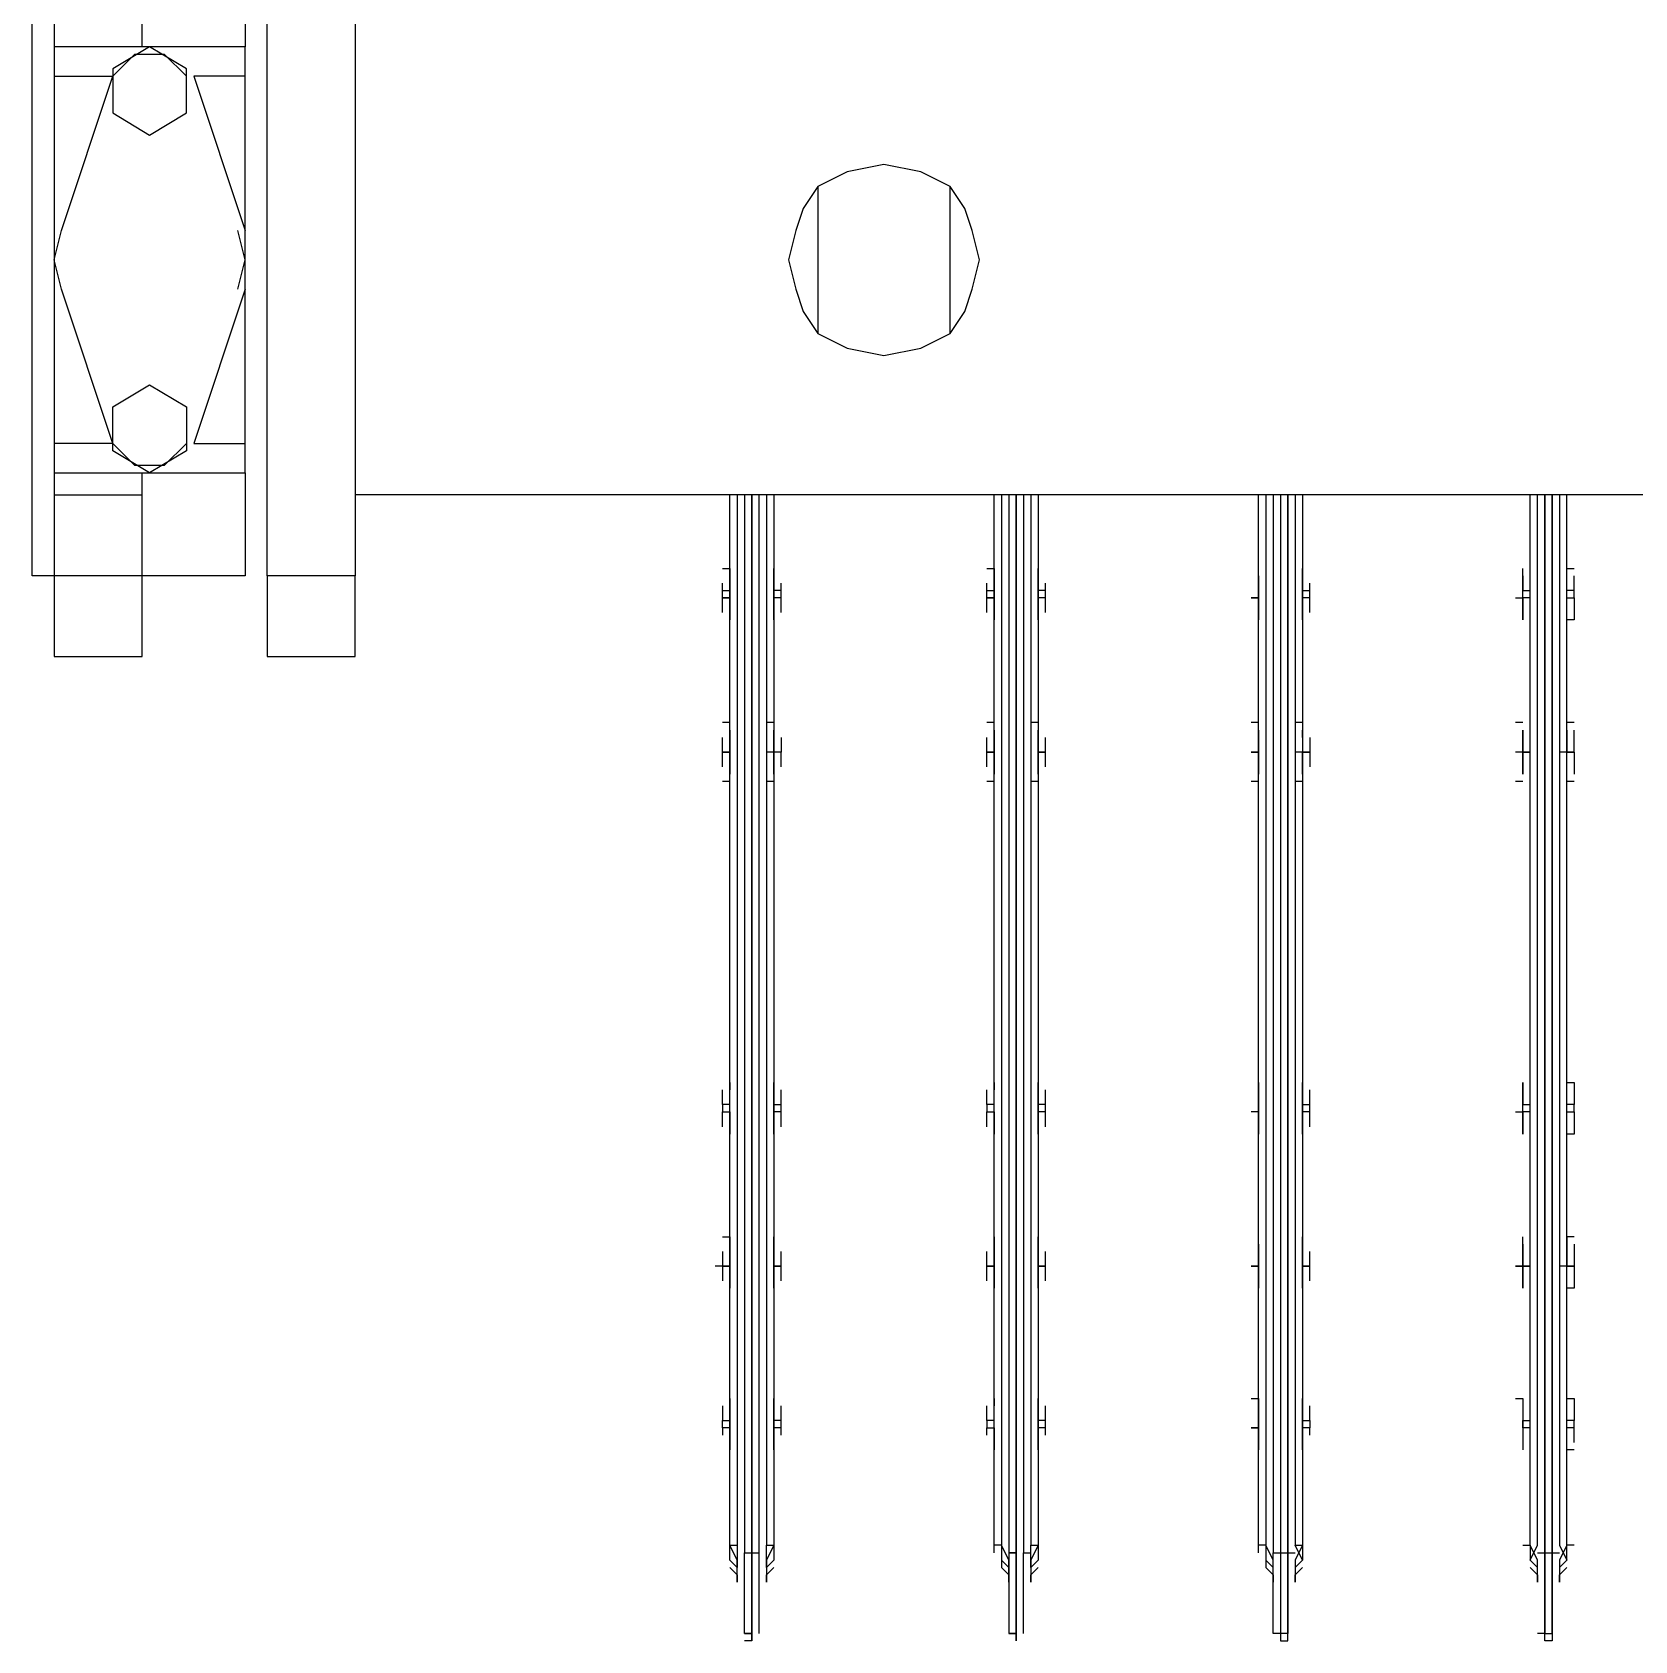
# Model space of a CAD drawing. Header units: metres. Extents: x 531689 to 532245, y 2673919 to 2674172.
# Drawn here: x 532025.8493 to 532026.1511, y 2674035.4394 to 2674035.7423 of the extents above; entities that cross this region are included whole.
import ezdxf

# ---------------------------------------------------------------- set-up
doc = ezdxf.new("R2010")
doc.units = ezdxf.units.M
doc.header["$MEASUREMENT"] = 0
doc.layers.add('IDT', color=7, linetype='Continuous')

# ---------------------------------------------------------------- blocks, each defined once
blk = doc.blocks.new('IDT')
at = {"layer": 'IDT', "color": 0, "lineweight": 25}
for p, q in [((14.7957, 14.80284), (14.7957, 14.81944)), ((14.7957, 14.81944), (14.79709, 14.81944)), ((14.79709, 14.81944), (14.79709, 14.80284)), ((14.84688, 14.81944), (14.8455, 14.81944)), ((14.8455, 14.81944), (14.8455, 14.80284)), ((14.84688, 14.80284), (14.84688, 14.81944)), ((14.89667, 14.81944), (14.89667, 14.80284)), ((14.89667, 14.80284), (14.89667, 14.81944)), ((14.94647, 14.80284), (14.94647, 14.81944)), ((14.94647, 14.81944), (14.94647, 14.80284)), ((14.94647, 14.81944), (14.94785, 14.81944)), ((14.79709, 14.81805), (14.7957, 14.81805)), ((14.7957, 14.81805), (14.7957, 14.80284)), ((14.79709, 14.80284), (14.79709, 14.81805)), ((14.79709, 14.81805), (14.79847, 14.81805)), ((14.8455, 14.80284), (14.8455, 14.81805)), ((14.8455, 14.81805), (14.84688, 14.81805)), ((14.84688, 14.81805), (14.84826, 14.81805)), ((14.84826, 14.81805), (14.84826, 14.80284)), ((14.89529, 14.81805), (14.89529, 14.80284)), ((14.89806, 14.81805), (14.89667, 14.81805)), ((14.89667, 14.81805), (14.89806, 14.81805)), ((14.89806, 14.80284), (14.89806, 14.81805)), ((14.94508, 14.81805), (14.94508, 14.80284)), ((14.94785, 14.81805), (14.94647, 14.81805)), ((14.94647, 14.81805), (14.94785, 14.81805)), ((14.94785, 14.81805), (14.94785, 14.80284)), ((14.79432, 14.80699), (14.79294, 14.8056)), ((14.79432, 14.80422), (14.79432, 14.80837)), ((14.79432, 14.80837), (14.79432, 14.80699)), ((14.79847, 14.80699), (14.79847, 14.80837)), ((14.79847, 14.80837), (14.79847, 14.80422)), ((14.79985, 14.8056), (14.79847, 14.80699)), ((14.84411, 14.80699), (14.84273, 14.8056)), ((14.84411, 14.80422), (14.84411, 14.80837)), ((14.84411, 14.80837), (14.84411, 14.80699)), ((14.84826, 14.80699), (14.84826, 14.80837)), ((14.84826, 14.80837), (14.84826, 14.80422)), ((14.84965, 14.8056), (14.84826, 14.80699)), ((14.89391, 14.80699), (14.89252, 14.8056)), ((14.89391, 14.80422), (14.89391, 14.80837)), ((14.89391, 14.80837), (14.89391, 14.80699)), ((14.89806, 14.80699), (14.89806, 14.80837)), ((14.89806, 14.80837), (14.89806, 14.80422)), ((14.89944, 14.8056), (14.89806, 14.80699)), ((14.9437, 14.80699), (14.94232, 14.8056)), ((14.9437, 14.80422), (14.9437, 14.80837)), ((14.9437, 14.80837), (14.9437, 14.80699)), ((14.94923, 14.80699), (14.94923, 14.80837)), ((14.94923, 14.80837), (14.94923, 14.80422)), ((14.95062, 14.8056), (14.94923, 14.80699)), ((14.79294, 14.80422), (14.79432, 14.8056)), ((14.79432, 14.8056), (14.79294, 14.80422)), ((14.79294, 14.80145), (14.79432, 14.80422)), ((14.79432, 14.80145), (14.79294, 14.80422)), ((14.79294, 14.80422), (14.79294, 14.80284)), ((14.79985, 14.80422), (14.79847, 14.8056)), ((14.79847, 14.8056), (14.79985, 14.80422)), ((14.79847, 14.80422), (14.79985, 14.80145)), ((14.79985, 14.80422), (14.79847, 14.80145)), ((14.79985, 14.80284), (14.79985, 14.80422)), ((14.84273, 14.80422), (14.84411, 14.8056)), ((14.84411, 14.8056), (14.84273, 14.80422)), ((14.84273, 14.80284), (14.84273, 14.80422)), ((14.84273, 14.80422), (14.84411, 14.80145)), ((14.84273, 14.80145), (14.84411, 14.80422)), ((14.84965, 14.80422), (14.84826, 14.8056)), ((14.84826, 14.80422), (14.84965, 14.80145)), ((14.84965, 14.80145), (14.84965, 14.8056)), ((14.84965, 14.80284), (14.84965, 14.80422)), ((14.89252, 14.80422), (14.89391, 14.8056)), ((14.89252, 14.80284), (14.89252, 14.80422)), ((14.89252, 14.80145), (14.89391, 14.80422)), ((14.89391, 14.8056), (14.89391, 14.80145)), ((14.89944, 14.80422), (14.89806, 14.8056)), ((14.89806, 14.80422), (14.89944, 14.80145)), ((14.89944, 14.80145), (14.89944, 14.8056)), ((14.89944, 14.80284), (14.89944, 14.80422)), ((14.94232, 14.80422), (14.9437, 14.8056)), ((14.94232, 14.80284), (14.94232, 14.80422)), ((14.94232, 14.80145), (14.9437, 14.80422)), ((14.9437, 14.8056), (14.9437, 14.80145)), ((14.94923, 14.80145), (14.94923, 14.8056)), ((14.94923, 14.8056), (14.95062, 14.80422)), ((14.94923, 14.80422), (14.95062, 14.80145)), ((14.95062, 14.80422), (14.95062, 14.80284)), ((14.79155, 14.80145), (14.79294, 14.80145)), ((14.79294, 14.80284), (14.79294, 14.80145)), ((14.79294, 14.80145), (14.79294, 14.60366)), ((14.7957, 14.80284), (14.79432, 14.80284)), ((14.79432, 14.60366), (14.79432, 14.80145)), ((14.7957, 14.80284), (14.7957, 14.60366)), ((14.7957, 14.60366), (14.7957, 14.80284)), ((14.79709, 14.80284), (14.7957, 14.80284)), ((14.79847, 14.80284), (14.79709, 14.80284)), ((14.79709, 14.80284), (14.79709, 14.60366)), ((14.79709, 14.60366), (14.79709, 14.80284)), ((14.79847, 14.80145), (14.79847, 14.60366)), ((14.79985, 14.80145), (14.79985, 14.80284)), ((14.79985, 14.80145), (14.79985, 14.60366)), ((14.80124, 14.80145), (14.79985, 14.80145)), ((14.84273, 14.80145), (14.84273, 14.80284)), ((14.84273, 14.60366), (14.84273, 14.80145)), ((14.84411, 14.80145), (14.84273, 14.80145)), ((14.8455, 14.80284), (14.84411, 14.80284)), ((14.84411, 14.60366), (14.84411, 14.80145)), ((14.8455, 14.80284), (14.8455, 14.60366)), ((14.8455, 14.60366), (14.8455, 14.80284)), ((14.84688, 14.80284), (14.8455, 14.80284)), ((14.84688, 14.60366), (14.84688, 14.80284)), ((14.84826, 14.80284), (14.84688, 14.80284)), ((14.84826, 14.60366), (14.84826, 14.80284)), ((14.84965, 14.60366), (14.84965, 14.80145)), ((14.84965, 14.80145), (14.85103, 14.80145)), ((14.85103, 14.80284), (14.85103, 14.80145)), ((14.85103, 14.80145), (14.85103, 14.60366)), ((14.89252, 14.80145), (14.89252, 14.80284)), ((14.89252, 14.60366), (14.89252, 14.80145)), ((14.89391, 14.80145), (14.89252, 14.80145)), ((14.89529, 14.80284), (14.89391, 14.80284)), ((14.89391, 14.60366), (14.89391, 14.80145)), ((14.89529, 14.60366), (14.89529, 14.80284)), ((14.89806, 14.80284), (14.89667, 14.80284)), ((14.89667, 14.80284), (14.89806, 14.80284)), ((14.89667, 14.60366), (14.89667, 14.80284)), ((14.89667, 14.80284), (14.89667, 14.60366)), ((14.89806, 14.60366), (14.89806, 14.80284)), ((14.89944, 14.60366), (14.89944, 14.80145)), ((14.89944, 14.80145), (14.90082, 14.80145)), ((14.90082, 14.80284), (14.90082, 14.80145)), ((14.90082, 14.80145), (14.90082, 14.60366)), ((14.94232, 14.80145), (14.94232, 14.80284)), ((14.94232, 14.60366), (14.94232, 14.80145)), ((14.9437, 14.80145), (14.94232, 14.80145)), ((14.9437, 14.60366), (14.9437, 14.80145)), ((14.94647, 14.80284), (14.94508, 14.80284)), ((14.94508, 14.80284), (14.94508, 14.60366)), ((14.94785, 14.80284), (14.94647, 14.80284)), ((14.94785, 14.80284), (14.94647, 14.80284)), ((14.94647, 14.80284), (14.94647, 14.60366)), ((14.94647, 14.60366), (14.94647, 14.80284)), ((14.94785, 14.60366), (14.94785, 14.80284)), ((14.95062, 14.80145), (14.94923, 14.80145)), ((14.94923, 14.60366), (14.94923, 14.80145)), ((14.95062, 14.80284), (14.95062, 14.80145)), ((14.95062, 14.80145), (14.95062, 14.60366)), ((14.79155, 14.78347), (14.79294, 14.78347)), ((14.79155, 14.78209), (14.79155, 14.78071)), ((14.79294, 14.78347), (14.79294, 14.77932)), ((14.80124, 14.77932), (14.80124, 14.78347)), ((14.80124, 14.78071), (14.80124, 14.78209)), ((14.84273, 14.78347), (14.84273, 14.77379)), ((14.84273, 14.78209), (14.84273, 14.78071)), ((14.85103, 14.77932), (14.85103, 14.78347)), ((14.85103, 14.78209), (14.85103, 14.78071)), ((14.89252, 14.78347), (14.89252, 14.77932)), ((14.89252, 14.78209), (14.89252, 14.78071)), ((14.90082, 14.77932), (14.90082, 14.78347)), ((14.90082, 14.78071), (14.90082, 14.78209)), ((14.94232, 14.78347), (14.94232, 14.77932)), ((14.94232, 14.78209), (14.94232, 14.78071)), ((14.95062, 14.77932), (14.95062, 14.78347)), ((14.95062, 14.78071), (14.95062, 14.78209)), ((14.79155, 14.78071), (14.79155, 14.77932)), ((14.79155, 14.77932), (14.79294, 14.77932)), ((14.79155, 14.77932), (14.79155, 14.77794)), ((14.79294, 14.77932), (14.79294, 14.77379)), ((14.79985, 14.77932), (14.80124, 14.77932)), ((14.80124, 14.77932), (14.80124, 14.78071)), ((14.80124, 14.77932), (14.80124, 14.77794)), ((14.80124, 14.77794), (14.80124, 14.77932)), ((14.84135, 14.78071), (14.84135, 14.77932)), ((14.84135, 14.77932), (14.84273, 14.77932)), ((14.84135, 14.77794), (14.84135, 14.77932)), ((14.85103, 14.78071), (14.85103, 14.77932)), ((14.85103, 14.77932), (14.85241, 14.77932)), ((14.85241, 14.77932), (14.85103, 14.77932)), ((14.85103, 14.77794), (14.85103, 14.77932)), ((14.85103, 14.77932), (14.85103, 14.77518)), ((14.89114, 14.78071), (14.89114, 14.77932)), ((14.89114, 14.77932), (14.89252, 14.77932)), ((14.89114, 14.77932), (14.89114, 14.77794)), ((14.89252, 14.77932), (14.89252, 14.77379)), ((14.90221, 14.77932), (14.90082, 14.77932)), ((14.90221, 14.77932), (14.90082, 14.77932)), ((14.90082, 14.77932), (14.90082, 14.77379)), ((14.90221, 14.78071), (14.90221, 14.77932)), ((14.90221, 14.77794), (14.90221, 14.77932)), ((14.94093, 14.78071), (14.94093, 14.77932)), ((14.94093, 14.77932), (14.94232, 14.77932)), ((14.94093, 14.77932), (14.94093, 14.77794)), ((14.94232, 14.77932), (14.94232, 14.77794)), ((14.95062, 14.77794), (14.95062, 14.77932)), ((14.95062, 14.77932), (14.952, 14.77932)), ((14.952, 14.77932), (14.952, 14.78071)), ((14.952, 14.77932), (14.952, 14.77794)), ((14.79155, 14.77518), (14.79155, 14.77794)), ((14.79155, 14.77794), (14.79294, 14.77794)), ((14.80124, 14.77794), (14.79985, 14.77794)), ((14.80124, 14.77379), (14.80124, 14.77794)), ((14.80124, 14.77518), (14.80124, 14.77794)), ((14.84135, 14.77794), (14.84135, 14.77518)), ((14.84273, 14.77794), (14.84135, 14.77794)), ((14.85103, 14.77379), (14.85103, 14.77794)), ((14.89114, 14.77794), (14.89252, 14.77794)), ((14.89114, 14.77794), (14.89114, 14.77518)), ((14.90082, 14.77794), (14.90221, 14.77794)), ((14.90221, 14.77794), (14.90221, 14.77518)), ((14.94093, 14.77794), (14.94232, 14.77794)), ((14.94093, 14.77794), (14.94093, 14.77518)), ((14.94232, 14.77794), (14.94232, 14.77379)), ((14.95062, 14.77379), (14.95062, 14.77794)), ((14.952, 14.77794), (14.95062, 14.77794)), ((14.952, 14.77518), (14.952, 14.77794)), ((14.79155, 14.77379), (14.79155, 14.77518)), ((14.79294, 14.77379), (14.79155, 14.77379)), ((14.80124, 14.77379), (14.80124, 14.77518)), ((14.80262, 14.77379), (14.80124, 14.77379)), ((14.84273, 14.77379), (14.84273, 14.77518)), ((14.85103, 14.77518), (14.85103, 14.77379)), ((14.85241, 14.77379), (14.85103, 14.77379)), ((14.89252, 14.77379), (14.89252, 14.77518)), ((14.90082, 14.77379), (14.90082, 14.77518)), ((14.94232, 14.77379), (14.94232, 14.77518)), ((14.95062, 14.77518), (14.95062, 14.77379)), ((14.79155, 14.75166), (14.79155, 14.75304)), ((14.79155, 14.75304), (14.79294, 14.75304)), ((14.79294, 14.75304), (14.79294, 14.7489)), ((14.80124, 14.7489), (14.80124, 14.75304)), ((14.80124, 14.75304), (14.80124, 14.75166)), ((14.84273, 14.75166), (14.84273, 14.75304)), ((14.84273, 14.75304), (14.84273, 14.7489)), ((14.85103, 14.7489), (14.85103, 14.75304)), ((14.85103, 14.75304), (14.85103, 14.75166)), ((14.89252, 14.75166), (14.89252, 14.75304)), ((14.89252, 14.75304), (14.89252, 14.7489)), ((14.90082, 14.7489), (14.90082, 14.75304)), ((14.90082, 14.75304), (14.90082, 14.75166)), ((14.94232, 14.75166), (14.94232, 14.75304)), ((14.94232, 14.75304), (14.94232, 14.7489)), ((14.95062, 14.7489), (14.95062, 14.75304)), ((14.95062, 14.75304), (14.95062, 14.75166)), ((14.79155, 14.7489), (14.79155, 14.75166)), ((14.79155, 14.74613), (14.79155, 14.7489)), ((14.79155, 14.7489), (14.79294, 14.7489)), ((14.79294, 14.7489), (14.79155, 14.7489)), ((14.79294, 14.7489), (14.79432, 14.7489)), ((14.79294, 14.74336), (14.79294, 14.7489)), ((14.80124, 14.7489), (14.79985, 14.7489)), ((14.79985, 14.7489), (14.80124, 14.7489)), ((14.80124, 14.75166), (14.80124, 14.7489)), ((14.80124, 14.74613), (14.80124, 14.7489)), ((14.80124, 14.7489), (14.80262, 14.7489)), ((14.80262, 14.7489), (14.80124, 14.7489)), ((14.80124, 14.7489), (14.80124, 14.74336)), ((14.84135, 14.75166), (14.84135, 14.7489)), ((14.84135, 14.7489), (14.84273, 14.7489)), ((14.84273, 14.7489), (14.84135, 14.7489)), ((14.84135, 14.7489), (14.84135, 14.74613)), ((14.84135, 14.7489), (14.84273, 14.7489)), ((14.84273, 14.7489), (14.84273, 14.74336)), ((14.85103, 14.75166), (14.85103, 14.7489)), ((14.85103, 14.74613), (14.85103, 14.7489)), ((14.85103, 14.7489), (14.85241, 14.7489)), ((14.85241, 14.7489), (14.85103, 14.7489)), ((14.85103, 14.7489), (14.85103, 14.74336)), ((14.89114, 14.75166), (14.89114, 14.7489)), ((14.89114, 14.7489), (14.89252, 14.7489)), ((14.89252, 14.7489), (14.89114, 14.7489)), ((14.89114, 14.7489), (14.89114, 14.74613)), ((14.89114, 14.7489), (14.89252, 14.7489)), ((14.89252, 14.7489), (14.89252, 14.74336)), ((14.90082, 14.74336), (14.90082, 14.7489)), ((14.90082, 14.7489), (14.90221, 14.7489)), ((14.90221, 14.7489), (14.90082, 14.7489)), ((14.90221, 14.7489), (14.90082, 14.7489)), ((14.90082, 14.7489), (14.90221, 14.7489)), ((14.90221, 14.75166), (14.90221, 14.7489)), ((14.90221, 14.7489), (14.90221, 14.74613)), ((14.94093, 14.75166), (14.94093, 14.7489)), ((14.94093, 14.7489), (14.94232, 14.7489)), ((14.94232, 14.7489), (14.94093, 14.7489)), ((14.94093, 14.7489), (14.94093, 14.74613)), ((14.94232, 14.7489), (14.94232, 14.74336)), ((14.952, 14.7489), (14.95062, 14.7489)), ((14.95062, 14.7489), (14.952, 14.7489)), ((14.952, 14.7489), (14.95062, 14.7489)), ((14.95062, 14.74336), (14.95062, 14.7489)), ((14.95062, 14.7489), (14.952, 14.7489)), ((14.952, 14.7489), (14.952, 14.75166)), ((14.952, 14.74613), (14.952, 14.7489)), ((14.952, 14.7489), (14.95338, 14.7489)), ((14.79155, 14.74475), (14.79155, 14.74613)), ((14.80124, 14.74475), (14.80124, 14.74613)), ((14.84273, 14.74613), (14.84273, 14.74475)), ((14.85103, 14.74475), (14.85103, 14.74613)), ((14.89252, 14.74613), (14.89252, 14.74475)), ((14.90082, 14.74475), (14.90082, 14.74613)), ((14.94232, 14.74613), (14.94232, 14.74475)), ((14.95062, 14.74475), (14.95062, 14.74613)), ((14.79155, 14.74336), (14.79294, 14.74336)), ((14.952, 14.74336), (14.95062, 14.74336)), ((14.79155, 14.72262), (14.79155, 14.724)), ((14.79155, 14.724), (14.79294, 14.724)), ((14.79155, 14.71985), (14.79155, 14.72262)), ((14.79294, 14.724), (14.79294, 14.71847)), ((14.80124, 14.71985), (14.80124, 14.724)), ((14.80124, 14.724), (14.80124, 14.72262)), ((14.80124, 14.72262), (14.80124, 14.71985)), ((14.84135, 14.72262), (14.84135, 14.71985)), ((14.84273, 14.72262), (14.84273, 14.724)), ((14.84273, 14.724), (14.84273, 14.71985)), ((14.85103, 14.724), (14.85103, 14.72262)), ((14.85103, 14.71985), (14.85103, 14.724)), ((14.85103, 14.72262), (14.85103, 14.71985)), ((14.89114, 14.72262), (14.89114, 14.71985)), ((14.89252, 14.72262), (14.89252, 14.724)), ((14.89252, 14.724), (14.89252, 14.71847)), ((14.90082, 14.71985), (14.90082, 14.724)), ((14.90082, 14.724), (14.90082, 14.72262)), ((14.90221, 14.72262), (14.90221, 14.71985)), ((14.94093, 14.72262), (14.94093, 14.71985)), ((14.94232, 14.72262), (14.94232, 14.724)), ((14.94232, 14.724), (14.94232, 14.71847)), ((14.95062, 14.71985), (14.95062, 14.724)), ((14.95062, 14.724), (14.95062, 14.72262)), ((14.952, 14.72262), (14.952, 14.71985)), ((14.79294, 14.71985), (14.79155, 14.71985)), ((14.79155, 14.71985), (14.79155, 14.71847)), ((14.79155, 14.7157), (14.79155, 14.71847)), ((14.79155, 14.71847), (14.79294, 14.71847)), ((14.79294, 14.71847), (14.79294, 14.71432)), ((14.79985, 14.71985), (14.80124, 14.71985)), ((14.80124, 14.71847), (14.79985, 14.71847)), ((14.80124, 14.71985), (14.80124, 14.71847)), ((14.80262, 14.71985), (14.80124, 14.71985)), ((14.80124, 14.71985), (14.80124, 14.71847)), ((14.80124, 14.71847), (14.80124, 14.71432)), ((14.80124, 14.7157), (14.80124, 14.71847)), ((14.84135, 14.71985), (14.84273, 14.71985)), ((14.84135, 14.71985), (14.84135, 14.71847)), ((14.84273, 14.71847), (14.84135, 14.71847)), ((14.84135, 14.71847), (14.84135, 14.7157)), ((14.84273, 14.71985), (14.84273, 14.71847)), ((14.84273, 14.71847), (14.84273, 14.71432)), ((14.85103, 14.71985), (14.85103, 14.71847)), ((14.85103, 14.71847), (14.85103, 14.71985)), ((14.85103, 14.71985), (14.85241, 14.71985)), ((14.85103, 14.71847), (14.85103, 14.7157)), ((14.85103, 14.71432), (14.85103, 14.71847)), ((14.89114, 14.71985), (14.89252, 14.71985)), ((14.89114, 14.71985), (14.89114, 14.71847)), ((14.89114, 14.71847), (14.89252, 14.71847)), ((14.89114, 14.71847), (14.89114, 14.7157)), ((14.89252, 14.71847), (14.89252, 14.71432)), ((14.90221, 14.71985), (14.90082, 14.71985)), ((14.90221, 14.71985), (14.90082, 14.71985)), ((14.90082, 14.71985), (14.90082, 14.71847)), ((14.90082, 14.71847), (14.90221, 14.71847)), ((14.90082, 14.71847), (14.90082, 14.71432)), ((14.90221, 14.71847), (14.90221, 14.71985)), ((14.90221, 14.71847), (14.90221, 14.7157)), ((14.94093, 14.71985), (14.94232, 14.71985)), ((14.94093, 14.71985), (14.94093, 14.71847)), ((14.94232, 14.71847), (14.94093, 14.71847)), ((14.94093, 14.71847), (14.94093, 14.7157)), ((14.94232, 14.71847), (14.94232, 14.71432)), ((14.952, 14.71985), (14.95062, 14.71985)), ((14.952, 14.71985), (14.95062, 14.71985)), ((14.95062, 14.71985), (14.95062, 14.71847)), ((14.95062, 14.71847), (14.952, 14.71847)), ((14.95062, 14.71847), (14.95062, 14.71432)), ((14.952, 14.71847), (14.952, 14.71985)), ((14.952, 14.71847), (14.952, 14.7157)), ((14.79155, 14.71432), (14.79155, 14.7157)), ((14.80124, 14.71432), (14.80124, 14.7157)), ((14.84273, 14.71432), (14.84273, 14.7157)), ((14.85103, 14.7157), (14.85103, 14.71432)), ((14.89252, 14.71432), (14.89252, 14.7157)), ((14.90082, 14.71432), (14.90082, 14.7157)), ((14.94232, 14.71432), (14.94232, 14.7157)), ((14.95062, 14.71432), (14.95062, 14.7157)), ((14.79294, 14.71432), (14.79155, 14.71432)), ((14.79155, 14.65761), (14.79294, 14.65761)), ((14.79155, 14.65484), (14.79155, 14.65622)), ((14.79155, 14.65207), (14.79155, 14.65484)), ((14.79294, 14.65622), (14.79294, 14.65207)), ((14.80124, 14.65761), (14.80262, 14.65761)), ((14.80124, 14.65622), (14.80124, 14.65484)), ((14.80124, 14.65207), (14.80124, 14.65622)), ((14.80124, 14.65484), (14.80124, 14.65207)), ((14.84135, 14.65207), (14.84135, 14.65484)), ((14.84273, 14.65761), (14.84411, 14.65761)), ((14.84273, 14.65484), (14.84273, 14.65622)), ((14.84273, 14.65622), (14.84273, 14.65207)), ((14.85103, 14.65761), (14.85241, 14.65761)), ((14.85103, 14.65622), (14.85103, 14.65484)), ((14.85103, 14.65207), (14.85103, 14.65622)), ((14.85103, 14.65484), (14.85103, 14.65207)), ((14.89114, 14.65484), (14.89114, 14.65207)), ((14.89252, 14.65761), (14.89391, 14.65761)), ((14.89252, 14.65484), (14.89252, 14.65622)), ((14.89252, 14.65622), (14.89252, 14.65207)), ((14.90082, 14.65761), (14.90221, 14.65761)), ((14.90082, 14.65207), (14.90082, 14.65622)), ((14.90082, 14.65622), (14.90082, 14.65484)), ((14.90221, 14.65484), (14.90221, 14.65207)), ((14.94093, 14.65484), (14.94093, 14.65207)), ((14.94232, 14.65761), (14.9437, 14.65761)), ((14.94232, 14.65484), (14.94232, 14.65622)), ((14.94232, 14.65622), (14.94232, 14.64793)), ((14.95062, 14.65761), (14.952, 14.65761)), ((14.95062, 14.65207), (14.95062, 14.65622)), ((14.95062, 14.65622), (14.95062, 14.65484)), ((14.952, 14.65484), (14.952, 14.65207)), ((14.79294, 14.65207), (14.79155, 14.65207)), ((14.79155, 14.65207), (14.79294, 14.65207)), ((14.79294, 14.65207), (14.79155, 14.65207)), ((14.79155, 14.65207), (14.79155, 14.64931)), ((14.79294, 14.65207), (14.79432, 14.65207)), ((14.79294, 14.64793), (14.79294, 14.65207)), ((14.80124, 14.65207), (14.79985, 14.65207)), ((14.79985, 14.65207), (14.80124, 14.65207)), ((14.80124, 14.65207), (14.80124, 14.64931)), ((14.80124, 14.64793), (14.80124, 14.65207)), ((14.80124, 14.65207), (14.80262, 14.65207)), ((14.84273, 14.65207), (14.84135, 14.65207)), ((14.84135, 14.64931), (14.84135, 14.65207)), ((14.84135, 14.65207), (14.84273, 14.65207)), ((14.84273, 14.65207), (14.84411, 14.65207)), ((14.84273, 14.64793), (14.84273, 14.65207)), ((14.85103, 14.64793), (14.85103, 14.65207)), ((14.85103, 14.65207), (14.85241, 14.65207)), ((14.85241, 14.65207), (14.85103, 14.65207)), ((14.85103, 14.65207), (14.85241, 14.65207)), ((14.85241, 14.65207), (14.85103, 14.65207)), ((14.85103, 14.65207), (14.85103, 14.64931)), ((14.89114, 14.65207), (14.89252, 14.65207)), ((14.89252, 14.65207), (14.89114, 14.65207)), ((14.89114, 14.65207), (14.89114, 14.64931)), ((14.89252, 14.65207), (14.89252, 14.64793)), ((14.90082, 14.64793), (14.90082, 14.65207)), ((14.90082, 14.65207), (14.90221, 14.65207)), ((14.90221, 14.65207), (14.90082, 14.65207)), ((14.90221, 14.65207), (14.90082, 14.65207)), ((14.90082, 14.65207), (14.90221, 14.65207)), ((14.90221, 14.65207), (14.90221, 14.64931)), ((14.94093, 14.65207), (14.94232, 14.65207)), ((14.94093, 14.64931), (14.94093, 14.65207)), ((14.94093, 14.65207), (14.94232, 14.65207)), ((14.94232, 14.65207), (14.9437, 14.65207)), ((14.95062, 14.64793), (14.95062, 14.65207)), ((14.95062, 14.65207), (14.952, 14.65207)), ((14.952, 14.65207), (14.95062, 14.65207)), ((14.952, 14.65207), (14.95062, 14.65207)), ((14.95062, 14.65207), (14.952, 14.65207)), ((14.952, 14.65207), (14.952, 14.64931)), ((14.79155, 14.64931), (14.79155, 14.64793)), ((14.80124, 14.64931), (14.80124, 14.64793)), ((14.84273, 14.64931), (14.84273, 14.64793)), ((14.85103, 14.64931), (14.85103, 14.64793)), ((14.89252, 14.64793), (14.89252, 14.64931)), ((14.90082, 14.64931), (14.90082, 14.64793)), ((14.94232, 14.64793), (14.94232, 14.64931)), ((14.95062, 14.64931), (14.95062, 14.64793)), ((14.79155, 14.64654), (14.79294, 14.64654)), ((14.80124, 14.64654), (14.80262, 14.64654)), ((14.84273, 14.64654), (14.84411, 14.64654)), ((14.85103, 14.64654), (14.85241, 14.64654)), ((14.89252, 14.64654), (14.89391, 14.64654)), ((14.90082, 14.64654), (14.90221, 14.64654)), ((14.94232, 14.64654), (14.9437, 14.64654)), ((14.95062, 14.64654), (14.952, 14.64654)), ((15.03775, 14.63409), (15.02116, 14.63409)), ((15.02116, 14.63409), (15.02116, 14.61888)), ((15.03775, 14.61888), (15.03775, 14.63409)), ((15.07787, 14.63409), (15.06127, 14.63409)), ((15.06127, 14.63409), (15.06127, 14.61888)), ((15.07787, 14.61888), (15.07787, 14.63409)), ((14.79155, 14.62579), (14.79155, 14.62718)), ((14.79155, 14.62718), (14.79294, 14.62718)), ((14.79155, 14.62303), (14.79155, 14.62579)), ((14.79294, 14.62718), (14.79294, 14.62303)), ((14.80124, 14.62303), (14.80124, 14.62718)), ((14.80124, 14.62718), (14.80124, 14.62579)), ((14.80124, 14.62579), (14.80124, 14.62303)), ((14.84135, 14.62579), (14.84135, 14.62303)), ((14.84273, 14.62579), (14.84273, 14.62718)), ((14.84273, 14.62718), (14.84273, 14.62303)), ((14.85103, 14.62718), (14.85103, 14.62579)), ((14.85103, 14.62303), (14.85103, 14.62718)), ((14.85103, 14.62579), (14.85103, 14.62303)), ((14.89114, 14.62579), (14.89114, 14.62303)), ((14.89252, 14.62579), (14.89252, 14.62718)), ((14.89252, 14.62718), (14.89252, 14.62303)), ((14.90082, 14.62303), (14.90082, 14.62718)), ((14.90082, 14.62718), (14.90082, 14.62579)), ((14.90221, 14.62579), (14.90221, 14.62303)), ((14.94093, 14.62579), (14.94093, 14.62303)), ((14.94232, 14.62579), (14.94232, 14.62718)), ((14.94232, 14.62718), (14.94232, 14.62303)), ((14.95062, 14.62303), (14.95062, 14.62718)), ((14.95062, 14.62718), (14.95062, 14.62579)), ((14.952, 14.62579), (14.952, 14.62303)), ((14.79294, 14.62303), (14.79155, 14.62303)), ((14.79155, 14.62303), (14.79155, 14.62165)), ((14.79155, 14.62165), (14.79294, 14.62165)), ((14.79155, 14.62165), (14.79155, 14.62026)), ((14.79294, 14.62303), (14.79294, 14.62165)), ((14.79294, 14.62165), (14.79294, 14.6175)), ((14.79985, 14.62303), (14.80124, 14.62303)), ((14.80124, 14.62165), (14.79985, 14.62165)), ((14.80124, 14.62303), (14.80124, 14.62165)), ((14.80262, 14.62303), (14.80124, 14.62303)), ((14.80124, 14.62303), (14.80124, 14.62165)), ((14.80124, 14.62165), (14.80124, 14.6175)), ((14.80124, 14.62026), (14.80124, 14.62165)), ((14.84135, 14.62303), (14.84273, 14.62303)), ((14.84135, 14.62303), (14.84135, 14.62165)), ((14.84273, 14.62165), (14.84135, 14.62165)), ((14.84135, 14.62165), (14.84135, 14.62026)), ((14.84273, 14.62303), (14.84273, 14.6175)), ((14.85103, 14.62303), (14.85241, 14.62303)), ((14.85241, 14.62303), (14.85103, 14.62303)), ((14.85103, 14.62165), (14.85103, 14.62303)), ((14.85103, 14.62303), (14.85103, 14.6175)), ((14.85103, 14.62026), (14.85103, 14.62165)), ((14.89114, 14.62303), (14.89252, 14.62303)), ((14.89114, 14.62303), (14.89114, 14.62165)), ((14.89114, 14.62165), (14.89252, 14.62165)), ((14.89114, 14.62165), (14.89114, 14.62026)), ((14.89252, 14.62303), (14.89252, 14.62165)), ((14.89252, 14.62165), (14.89252, 14.6175)), ((14.90221, 14.62303), (14.90082, 14.62303)), ((14.90082, 14.62165), (14.90082, 14.62303)), ((14.90082, 14.62303), (14.90221, 14.62303)), ((14.90082, 14.6175), (14.90082, 14.62165)), ((14.90221, 14.62165), (14.90082, 14.62165)), ((14.90221, 14.62303), (14.90221, 14.62165)), ((14.90221, 14.62165), (14.90221, 14.62026)), ((14.94093, 14.62303), (14.94232, 14.62303)), ((14.94093, 14.62303), (14.94093, 14.62165)), ((14.94093, 14.62165), (14.94232, 14.62165)), ((14.94093, 14.62165), (14.94093, 14.62026)), ((14.94232, 14.62303), (14.94232, 14.62165)), ((14.94232, 14.62165), (14.94232, 14.6175)), ((14.952, 14.62303), (14.95062, 14.62303)), ((14.95062, 14.62165), (14.95062, 14.62303)), ((14.95062, 14.62303), (14.952, 14.62303)), ((14.95062, 14.6175), (14.95062, 14.62165)), ((14.952, 14.62165), (14.95062, 14.62165)), ((14.952, 14.62303), (14.952, 14.62165)), ((14.952, 14.62165), (14.952, 14.62026)), ((14.79155, 14.62026), (14.79155, 14.61888)), ((14.80124, 14.61888), (14.80124, 14.62026)), ((14.84273, 14.62026), (14.84273, 14.61888)), ((14.85103, 14.61888), (14.85103, 14.62026)), ((14.89252, 14.62026), (14.89252, 14.61888)), ((14.90082, 14.61888), (14.90082, 14.62026)), ((14.94232, 14.62026), (14.94232, 14.61888)), ((14.95062, 14.61888), (14.95062, 14.62026)), ((15.02116, 14.61888), (15.03775, 14.61888)), ((15.02116, 14.49993), (15.02116, 14.61888)), ((15.03775, 14.61888), (15.03775, 14.49993)), ((15.0419, 14.59951), (15.0419, 14.61888)), ((15.0419, 14.61888), (15.06127, 14.61888)), ((15.06127, 14.61888), (15.07787, 14.61888)), ((15.06127, 14.61888), (15.06127, 14.60366)), ((15.07787, 14.60366), (15.07787, 14.61888)), ((15.07787, 14.61888), (15.08202, 14.61888)), ((15.08202, 14.61888), (15.08202, 14.49993)), ((14.79294, 14.6175), (14.79155, 14.6175)), ((14.90221, 14.6175), (14.90082, 14.6175)), ((14.952, 14.6175), (14.95062, 14.6175)), ((14.44023, 14.60366), (15.02116, 14.60366)), ((15.07787, 14.60366), (15.06127, 14.60366)), ((15.06127, 14.60366), (15.06127, 14.59951)), ((15.07787, 14.59951), (15.07787, 14.60366)), ((15.07787, 14.59951), (15.0419, 14.59951)), ((15.0419, 14.59951), (15.0419, 14.59398)), ((15.05297, 14.59537), (15.05988, 14.59951)), ((15.05297, 14.59398), (15.05712, 14.59813)), ((15.05712, 14.59813), (15.06265, 14.59813)), ((15.05988, 14.59951), (15.0668, 14.59537)), ((15.06265, 14.59813), (15.0668, 14.59398)), ((15.07787, 14.59398), (15.07787, 14.59951)), ((15.05297, 14.58707), (15.05297, 14.59537)), ((15.0668, 14.59537), (15.0668, 14.58707)), ((15.0419, 14.59398), (15.0419, 14.5594)), ((15.0419, 14.56494), (15.05159, 14.59398)), ((15.05159, 14.59398), (15.0419, 14.59398)), ((15.0668, 14.59398), (15.07648, 14.56494)), ((15.0668, 14.59398), (15.07787, 14.59398)), ((15.07787, 14.5594), (15.07787, 14.59398)), ((15.05988, 14.58292), (15.05297, 14.58707)), ((15.0668, 14.58707), (15.05988, 14.58292)), ((14.92157, 14.57738), (14.91465, 14.576)), ((14.92849, 14.576), (14.92157, 14.57738)), ((14.90912, 14.57324), (14.90635, 14.56909)), ((14.91465, 14.576), (14.90912, 14.57324)), ((14.90912, 14.57324), (14.90912, 14.54557)), ((14.93402, 14.57324), (14.92849, 14.576)), ((14.93402, 14.54557), (14.93402, 14.57324)), ((14.93678, 14.56909), (14.93402, 14.57324)), ((14.90635, 14.56909), (14.90497, 14.56494)), ((14.93817, 14.56494), (14.93678, 14.56909)), ((14.90497, 14.56494), (14.90359, 14.5594)), ((14.93955, 14.5594), (14.93817, 14.56494)), ((15.04329, 14.56494), (15.0419, 14.5594)), ((15.07648, 14.56494), (15.07787, 14.5594)), ((14.90359, 14.5594), (14.90497, 14.55387)), ((14.93817, 14.55387), (14.93955, 14.5594)), ((15.0419, 14.5594), (15.0419, 14.52482)), ((15.0419, 14.5594), (15.04329, 14.55387)), ((15.07787, 14.5594), (15.07648, 14.55387)), ((15.07787, 14.52482), (15.07787, 14.5594)), ((14.90497, 14.55387), (14.90635, 14.54972)), ((14.93678, 14.54972), (14.93817, 14.55387)), ((15.05159, 14.52482), (15.0419, 14.55387)), ((15.07648, 14.55387), (15.0668, 14.52482)), ((14.90635, 14.54972), (14.90912, 14.54557)), ((14.93402, 14.54557), (14.93678, 14.54972)), ((14.90912, 14.54557), (14.91465, 14.54281)), ((14.91465, 14.54281), (14.92157, 14.54142)), ((14.92157, 14.54142), (14.92849, 14.54281)), ((14.92849, 14.54281), (14.93402, 14.54557)), ((15.05988, 14.53589), (15.05297, 14.53174)), ((15.0668, 14.53174), (15.05988, 14.53589)), ((15.05297, 14.53174), (15.05297, 14.52344)), ((15.0668, 14.52344), (15.0668, 14.53174)), ((15.0419, 14.52482), (15.0419, 14.51929)), ((15.0419, 14.52482), (15.05159, 14.52482)), ((15.05712, 14.52068), (15.05297, 14.52482)), ((15.0668, 14.52482), (15.06265, 14.52068)), ((15.07787, 14.52482), (15.0668, 14.52482)), ((15.07787, 14.51929), (15.07787, 14.52482)), ((15.05297, 14.52344), (15.05988, 14.51929)), ((15.05988, 14.51929), (15.0668, 14.52344)), ((15.0419, 14.49993), (15.0419, 14.51929)), ((15.0419, 14.51929), (15.07787, 14.51929)), ((15.06265, 14.52068), (15.05712, 14.52068)), ((15.06127, 14.51929), (15.06127, 14.51376)), ((15.07787, 14.51376), (15.07787, 14.51929))]:
    blk.add_line(p, q, dxfattribs=at)

msp = doc.modelspace()

# ---------------------------------------------------------------- block references
at = {"layer": 'IDT', "color": 8, "rotation": 180}
msp.add_blockref('IDT', (532040.93128, 2674050.25885), dxfattribs=at)

doc.saveas('drawing.dxf')
